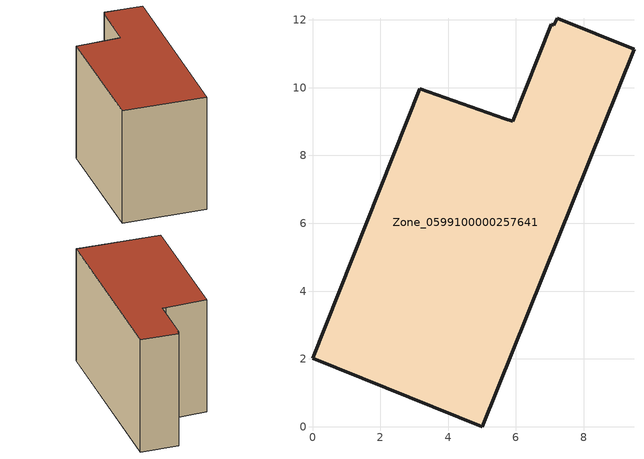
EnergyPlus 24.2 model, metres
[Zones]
Zone_0599100000257641
 floor ground (C_G): 3.17,9.96 5.67,9.08 5.91,9.01 7.05,11.87 7.11,11.84 7.21,12.05 9.48,11.13 5.01,0 0,2.02 z0
 wall outside (C_F): 5.01,0 9.48,11.13 7.21,12.05 7.11,11.84 7.05,11.87 5.91,9.01 5.67,9.08 3.17,9.96 0,2.02 5.01,0 z0:7.74
 roof outside (C_R): 5.67,9.08 3.17,9.96 0,2.02 5.01,0 9.48,11.13 7.21,12.05 7.11,11.84 7.05,11.87 5.91,9.01 z7.74
[BUILDING]
Pand.0599100000257641: North Axis=0; Terrain=City; Loads Convergence Tolerance Value=0.04; Temperature Convergence Tolerance Value=0.4; Solar Distribution=FullExterior; Maximum Number of Warmup Days=25; Minimum Number of Warmup Days=1
[Site:Location]
Rotterdam.The.Hague.AP_ZH_NLD Design_Conditions: Latitude=51.96; Longitude=4.45; Time Zone=1; Elevation=-4.5
[SITE:GROUNDTEMPERATURE:BUILDINGSURFACE]
18, 18, 18, 18, 18, 18, 18, 18, 18, 18, 18, 18
[MATERIAL] Thermal Absorptance=0.9; Solar Absorptance=0.7; Visible Absorptance=0.7
Name | Roughness | Thickness | Conductivity | Density | Specific Heat
G.TI.1975-1991 | MediumSmooth | 0.15 | 0.288461 | 540 | 1210
F.TI.1975-1991 | Rough | 0.3 | 0.230769 | 1920 | 840
R.TI.1975-1991 | MediumRough | 0.2 | 0.153846 | 1500 | 1000
[CONSTRUCTION]
C_G: G.TI.1975-1991
C_F: F.TI.1975-1991
C_R: R.TI.1975-1991
[ZONE]
Zone_0599100000257641: Type=1; Multiplier=1; Ceiling Height=Autocalculate; Volume=Autocalculate; Floor Area=autocalculate; Part of Total Floor Area=Yes
[ZONEINFILTRATION:DESIGNFLOWRATE]
Infil_Zone_0599100000257641: Zone or ZoneList or Space or SpaceList=Zone_0599100000257641; Schedule=AlwaysOn; Design Flow Rate Calculation Method=Flow/Area; Flow Rate per Floor Area=0.003; Constant Term Coefficient=1; Temperature Term Coefficient=0; Velocity Term Coefficient=0; Velocity Squared Term Coefficient=0
[HVACTEMPLATE:ZONE:IDEALLOADSAIRSYSTEM]
Zone_0599100000257641: Maximum Heating Supply Air Temperature=50; Minimum Cooling Supply Air Temperature=13; Maximum Heating Supply Air Humidity Ratio=0.0156; Minimum Cooling Supply Air Humidity Ratio=0.0077; Heating Limit=NoLimit; Cooling Limit=NoLimit; Dehumidification Control Type=ConstantSensibleHeatRatio; Cooling Sensible Heat Ratio=0.7; Dehumidification Setpoint=60; Humidification Control Type=None; Humidification Setpoint=30; Outdoor Air Method=None; Outdoor Air Flow Rate per Person=0.00944; Outdoor Air Flow Rate per Zone Floor Area=0; Outdoor Air Flow Rate per Zone=0; Demand Controlled Ventilation Type=None; Outdoor Air Economizer Type=NoEconomizer; Heat Recovery Type=None; Sensible Heat Recovery Effectiveness=0.7; Latent Heat Recovery Effectiveness=0.65
[ZONECONTROL:THERMOSTAT]
ThermostatControl_Zone_0599100000257641: Zone or ZoneList=Zone_0599100000257641; Control Type Schedule=DualSetpointControlType; Control 1=Thermostat_Zone_0599100000257641; Temperature Difference Between Cutout And Setpoint=0
[THERMOSTATSETPOINT:DUALSETPOINT]
Thermostat_Zone_0599100000257641: Heating Setpoint Temperature Schedule=HeatingSetpoint_Zone_0599100000257641; Cooling Setpoint Temperature Schedule=CoolingSetpoint_Zone_0599100000257641
[SCHEDULE:COMPACT]
HeatingSetpoint_Zone_0599100000257641: Through: 12/31, For: AllDays, Until: 24:00, 21
CoolingSetpoint_Zone_0599100000257641: Through: 12/31, For: AllDays, Until: 24:00, 24
DualSetpointControlType: Through: 12/31, For: AllDays, Until: 24:00, 4
AlwaysOn: Through: 12/31, For: AllDays, Until: 24:00, 1
